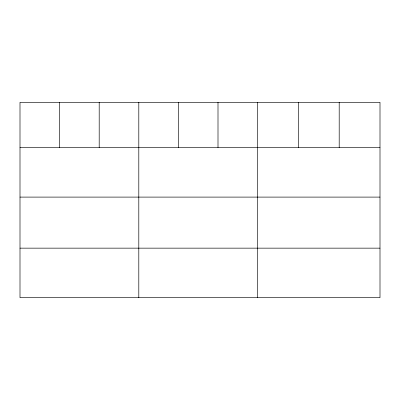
<?xml version="1.0" encoding="UTF-8"?>
<svg xmlns="http://www.w3.org/2000/svg" width="400" height="400" viewBox="0 0 400 400"><rect width="100%" height="100%" fill="white"/><g stroke="black" fill="none" stroke-linecap="round" stroke-linejoin="round"><path stroke-width="0.6" d="M380 147.555L380 297.695L20 297.695L20 102.305L380 102.305L380 147.555L20 147.555M20 197.1L380 197.1M20 248.15L380 248.15M339.2 102.305L339.2 147.555M298.4 102.305L298.4 147.555M257.6 102.305L257.6 297.695M218 102.305L218 147.555M178.4 102.305L178.4 147.555M138.8 102.305L138.8 297.695M99.2 102.305L99.2 147.555M59.6 102.305L59.6 147.555"/></g></svg>
